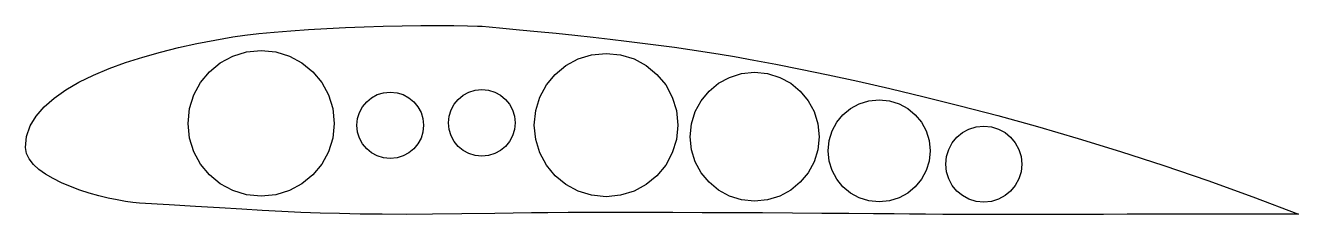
# Model space of a CAD drawing. Extents: x 0 to 175, y 0 to 26.
import ezdxf

# ---------------------------------------------------------------- set-up
doc = ezdxf.new("R2010")
doc.units = 0
doc.layers.add('profile', color=7, linetype='CONTINUOUS')

msp = doc.modelspace()

# ---------------------------------------------------------------- linework, layer by layer
at = {"layer": 'profile', "color": 7}
for points in [[(63.053927, 26.137568), (64.00992, 26.049957), (65.888978, 25.875064), (68.19233, 25.656658), (70.683768, 25.415008), (73.22554, 25.161569), (75.811174, 24.896043), (78.33574, 24.626948), (80.694308, 24.3628), (82.929638, 24.098891), (85.150126, 23.82465), (87.349305, 23.539773), (89.520704, 23.243966), (91.657851, 22.936931), (93.754278, 22.618371), (95.803513, 22.287989), (97.799085, 21.945487), (100.440931, 21.467408), (103.481998, 20.893427), (106.899913, 20.218935), (110.672306, 19.439327), (114.776805, 18.549989), (119.19104, 17.546312), (123.892641, 16.423686), (128.859235, 15.177504), (134.068443, 13.803151), (139.49791, 12.296025), (145.125244, 10.651511), (150.928091, 8.865001), (156.884071, 6.931884), (162.970817, 4.847553), (169.165961, 2.607396), (175.447114, 0.206806), (170.911021, 0.220549), (166.646689, 0.226689), (162.631515, 0.226451), (158.842893, 0.221106), (155.258244, 0.211907), (151.854927, 0.200047), (148.610373, 0.186789), (145.501955, 0.173377), (142.350509, 0.162993), (139.066342, 0.157719), (135.761052, 0.157126), (132.546226, 0.160789), (129.399249, 0.169951), (126.476455, 0.183651), (124.068379, 0.199259), (122.823388, 0.209713), (121.88164, 0.219457), (119.777211, 0.239766), (116.920323, 0.265582), (113.542268, 0.29405), (109.807239, 0.323149), (105.789975, 0.351962), (101.632302, 0.378743), (97.47605, 0.401748), (93.362405, 0.420475), (89.287814, 0.434973), (85.327009, 0.444325), (81.554726, 0.44762), (78.04569, 0.443934), (74.874639, 0.432353), (72.116301, 0.411973), (69.845409, 0.381868), (64.790627, 0.299351), (60.275553, 0.240075), (56.232615, 0.203845), (52.594246, 0.190473), (49.292873, 0.199766), (46.26093, 0.231542), (43.43084, 0.285611), (40.735051, 0.361774), (38.105974, 0.459848), (35.476048, 0.579643), (32.777696, 0.72097), (29.943356, 0.883635), (26.905459, 1.06745), (23.596439, 1.272225), (19.948713, 1.497771), (15.894718, 1.7439), (14.977994, 1.825908), (13.931487, 1.969668), (12.781126, 2.173301), (11.552865, 2.434925), (10.27262, 2.752666), (8.966345, 3.124642), (7.659958, 3.54898), (6.379399, 4.023797), (5.150621, 4.547213), (3.99953, 5.117356), (2.952079, 5.732344), (2.03421, 6.390297), (1.271839, 7.089339), (0.69092, 7.827592), (0.317382, 8.603175), (0.177154, 9.414213), (0.330641, 10.937472), (0.829245, 12.379288), (1.645599, 13.74081), (2.75234, 15.023196), (4.122101, 16.2276), (5.727539, 17.35517), (7.541255, 18.407071), (9.535918, 19.384445), (11.68415, 20.288451), (13.958588, 21.120246), (16.331863, 21.88098), (18.776623, 22.571806), (21.265502, 23.19388), (23.771123, 23.748358), (26.266144, 24.236388), (28.723188, 24.659129), (30.377625, 24.895125), (32.286502, 25.115851), (34.409309, 25.320484), (36.705583, 25.508186), (39.134827, 25.678129), (41.656553, 25.82948), (44.230289, 25.961409), (46.815538, 26.073085), (49.429254, 26.158534), (52.055568, 26.214721), (54.604762, 26.245222), (56.987125, 26.253614), (59.162167, 26.239065), (61.023765, 26.206618), (62.416564, 26.165725), (63.053927, 26.137569)], [(42.677366, 12.744383), (42.473025, 10.717368), (41.886967, 8.829399), (40.959637, 7.120923), (39.731478, 5.632383), (38.242938, 4.404225), (36.534462, 3.476895), (34.646493, 2.890837), (32.619478, 2.686496), (30.592463, 2.890837), (28.704495, 3.476895), (26.996018, 4.404225), (25.507478, 5.632383), (24.27932, 7.120923), (23.351989, 8.829399), (22.765932, 10.717368), (22.561591, 12.744383), (22.765932, 14.771398), (23.351989, 16.659366), (24.27932, 18.367844), (25.507478, 19.856384), (26.996018, 21.084541), (28.704495, 22.011872), (30.592463, 22.59793), (32.619478, 22.802271), (34.646493, 22.59793), (36.534462, 22.011872), (38.242938, 21.084541), (39.731478, 19.856384), (40.959637, 18.367844), (41.886967, 16.659366), (42.473025, 14.771398), (42.677366, 12.744383)], [(90.006959, 12.507316), (89.806024, 10.514085), (89.229735, 8.657582), (88.317859, 6.97758), (87.11017, 5.513849), (85.646439, 4.30616), (83.966437, 3.394286), (82.109935, 2.817995), (80.116704, 2.61706), (78.123472, 2.817995), (76.26697, 3.394286), (74.586968, 4.30616), (73.123237, 5.513849), (71.915548, 6.97758), (71.003673, 8.657582), (70.427383, 10.514085), (70.226448, 12.507316), (70.427383, 14.500548), (71.003673, 16.35705), (71.915548, 18.037053), (73.123237, 19.500784), (74.586968, 20.708472), (76.26697, 21.620347), (78.123472, 22.196638), (80.116704, 22.397573), (82.109935, 22.196638), (83.966437, 21.620347), (85.646439, 20.708472), (87.11017, 19.500784), (88.317859, 18.037053), (89.229735, 16.35705), (89.806024, 14.500548), (90.006959, 12.507316)], [(109.452204, 10.900436), (109.271703, 9.109906), (108.754019, 7.4422), (107.934877, 5.933046), (106.850004, 4.618169), (105.535127, 3.533296), (104.025973, 2.714154), (102.358267, 2.19647), (100.567737, 2.015968), (98.777207, 2.19647), (97.109502, 2.714154), (95.600347, 3.533296), (94.28547, 4.618169), (93.200597, 5.933046), (92.381455, 7.4422), (91.863771, 9.109906), (91.68327, 10.900436), (91.863771, 12.690966), (92.381455, 14.358671), (93.200597, 15.867826), (94.28547, 17.182703), (95.600347, 18.267576), (97.109502, 19.086718), (98.777207, 19.604403), (100.567737, 19.784904), (102.358267, 19.604403), (104.025973, 19.086718), (105.535127, 18.267576), (106.850004, 17.182703), (107.934877, 15.867826), (108.754019, 14.358671), (109.271703, 12.690966), (109.452204, 10.900436)], [(54.996751, 12.472589), (54.9035, 11.547546), (54.636055, 10.685978), (54.212869, 9.906325), (53.6524, 9.227028), (52.973105, 8.666551), (52.193442, 8.243362), (51.331871, 7.975925), (50.406844, 7.882682), (49.481816, 7.975925), (48.620246, 8.243362), (47.84058, 8.666551), (47.161288, 9.227028), (46.600819, 9.906325), (46.177628, 10.685978), (45.910183, 11.547546), (45.816931, 12.472589), (45.910183, 13.397606), (46.177628, 14.259174), (46.600819, 15.038852), (47.161288, 15.718125), (47.84058, 16.278601), (48.620246, 16.70179), (49.481816, 16.969227), (50.406844, 17.062496), (51.331871, 16.969227), (52.193442, 16.70179), (52.973105, 16.278601), (53.6524, 15.718125), (54.212869, 15.038852), (54.636055, 14.259174), (54.9035, 13.397606), (54.996751, 12.472589)], [(67.596461, 12.80322), (67.50321, 11.878192), (67.235764, 11.016621), (66.812578, 10.236958), (66.252108, 9.557664), (65.572815, 8.997195), (64.793151, 8.574009), (63.93158, 8.306563), (63.006553, 8.213311), (62.081525, 8.306563), (61.219954, 8.574009), (60.440291, 8.997195), (59.760997, 9.557664), (59.200528, 10.236958), (58.777342, 11.016621), (58.509896, 11.878192), (58.416644, 12.80322), (58.509896, 13.728247), (58.777342, 14.589821), (59.200528, 15.369482), (59.760997, 16.048775), (60.440291, 16.609245), (61.219954, 17.032431), (62.081525, 17.299877), (63.006553, 17.393129), (63.93158, 17.299877), (64.793151, 17.032431), (65.572815, 16.609245), (66.252108, 16.048775), (66.812578, 15.369482), (67.235764, 14.589821), (67.50321, 13.728247), (67.596461, 12.80322)], [(124.747339, 8.958295), (124.6043, 7.539384), (124.19406, 6.217806), (123.544929, 5.021872), (122.685218, 3.979894), (121.64324, 3.120184), (120.447306, 2.471053), (119.125728, 2.060812), (117.706818, 1.917773), (116.287907, 2.060812), (114.966329, 2.471053), (113.770395, 3.120184), (112.728417, 3.979894), (111.868707, 5.021872), (111.219575, 6.217806), (110.809335, 7.539384), (110.666296, 8.958295), (110.809335, 10.377205), (111.219575, 11.698783), (111.868707, 12.894717), (112.728417, 13.936695), (113.770395, 14.796406), (114.966329, 15.445537), (116.287907, 15.855778), (117.706818, 15.998816), (119.125728, 15.855778), (120.447306, 15.445537), (121.64324, 14.796406), (122.685218, 13.936695), (123.544929, 12.894717), (124.19406, 11.698783), (124.6043, 10.377205), (124.747339, 8.958295)], [(137.347225, 7.11437), (137.240798, 6.058633), (136.935559, 5.075316), (136.452574, 4.185484), (135.812909, 3.410203), (135.037627, 2.770537), (134.147796, 2.287553), (133.164479, 1.982314), (132.108742, 1.875886), (131.053005, 1.982314), (130.069688, 2.287553), (129.179856, 2.770537), (128.404575, 3.410203), (127.764909, 4.185484), (127.281924, 5.075316), (126.976686, 6.058633), (126.870258, 7.11437), (126.976686, 8.170107), (127.281924, 9.153424), (127.764909, 10.043256), (128.404575, 10.818537), (129.179856, 11.458202), (130.069688, 11.941187), (131.053005, 12.246426), (132.108742, 12.352853), (133.164479, 12.246426), (134.147796, 11.941187), (135.037627, 11.458202), (135.812909, 10.818537), (136.452574, 10.043256), (136.935559, 9.153424), (137.240798, 8.170107), (137.347225, 7.11437)]]:
    msp.add_lwpolyline(points, dxfattribs=at)

doc.saveas('drawing.dxf')
